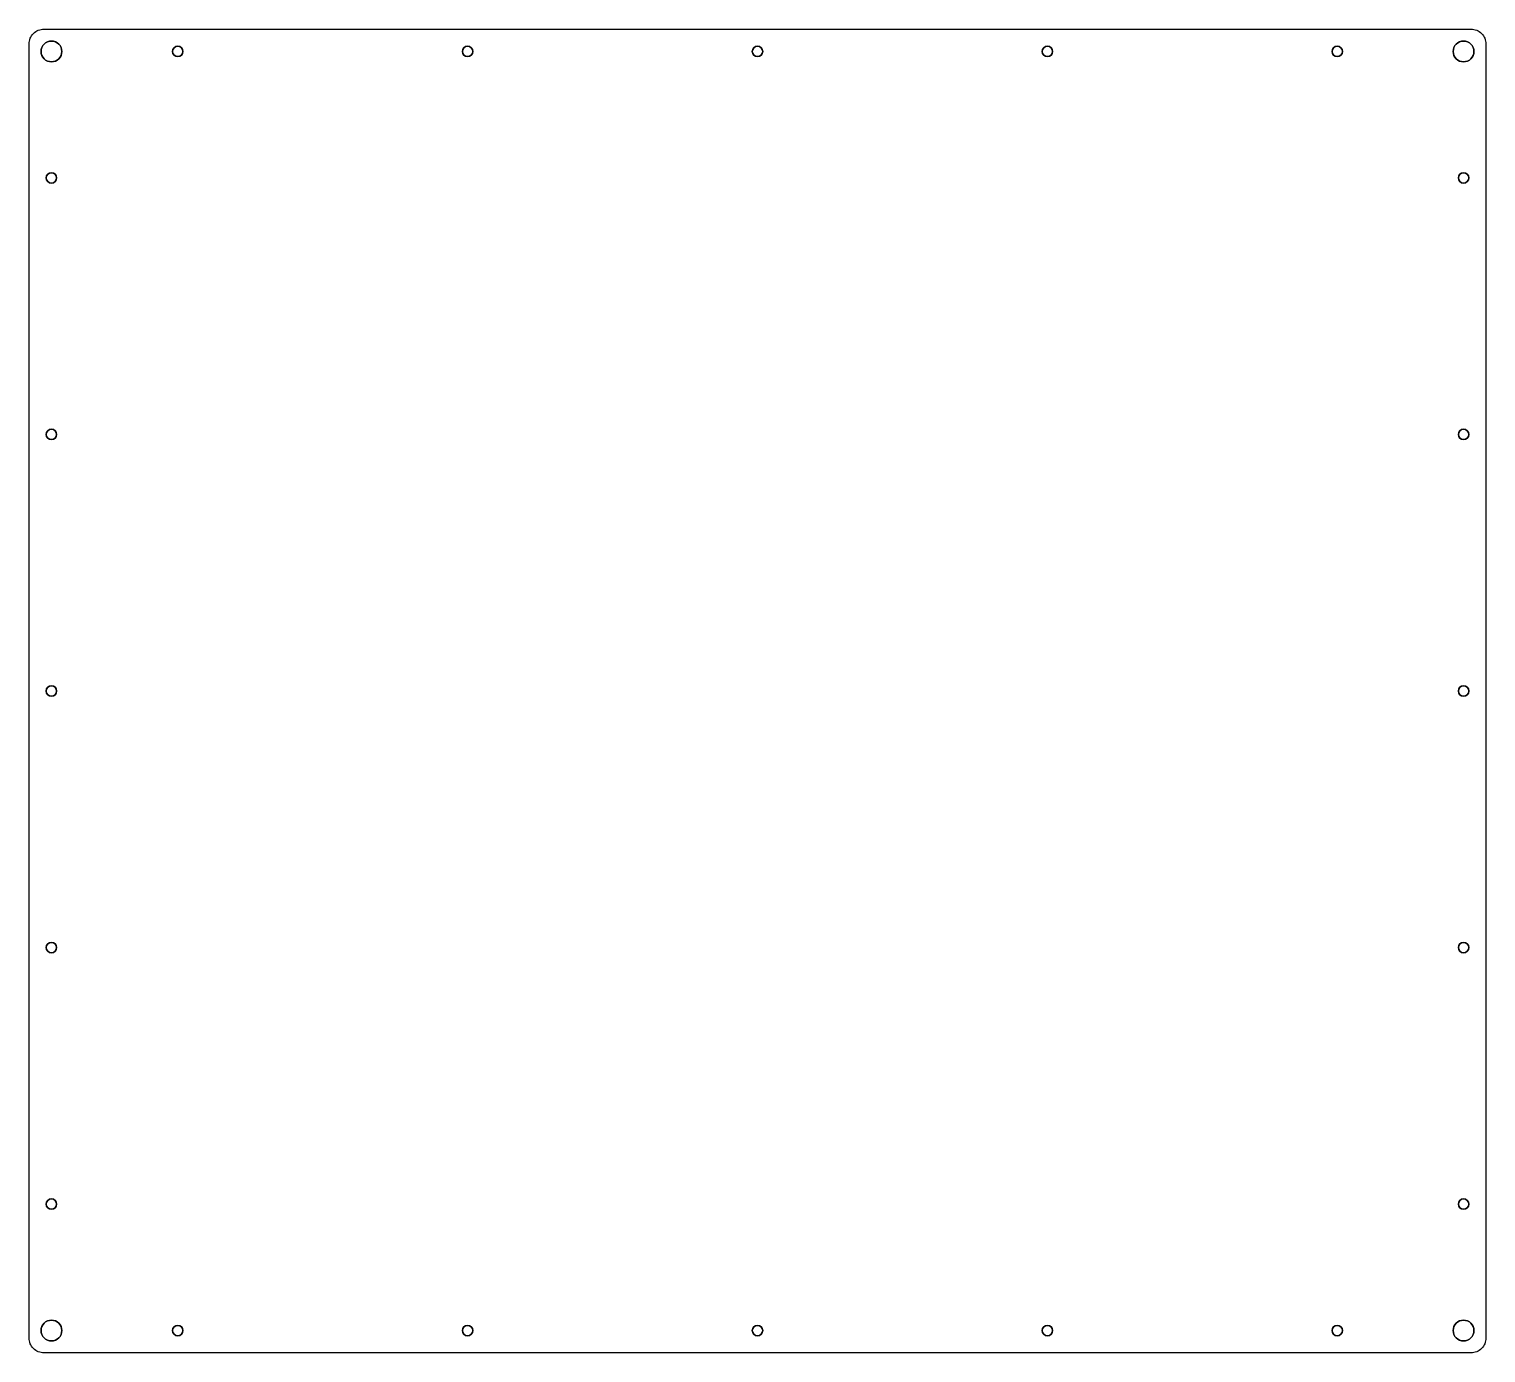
# Model space of a CAD drawing. Header units: millimetres. Extents: x 0 to 490, y 0 to 445.
import ezdxf

# ---------------------------------------------------------------- set-up
doc = ezdxf.new("R2010")
doc.units = ezdxf.units.MM
doc.layers.get('0').update_dxf_attribs({"linetype": 'CONTINUOUS'})

msp = doc.modelspace()

# ---------------------------------------------------------------- linework, layer by layer
msp.add_lwpolyline([(490, 5, -0.414214), (485, 0), (5, 0, -0.414214), (0, 5), (0, 440, -0.414214), (5, 445), (485, 445, -0.414214), (490, 440)], format="xyb", close=True)
msp.add_lwpolyline([(490, 5, -0.414214), (485, 0), (5, 0, -0.414214), (0, 5), (0, 440, -0.414214), (5, 445), (485, 445, -0.414214), (490, 440)], format="xyb", close=True)
at = {"extrusion": (-3.88938e-62, 0, -1)}
for centre, radius in [((-482.5, 437.5), 3.5), ((-7.5, 437.5), 3.5), ((-50, 437.5), 1.75), ((-147.5, 437.5), 1.75), ((-245, 437.5), 1.75), ((-342.5, 437.5), 1.75), ((-440, 437.5), 1.75), ((-7.5, 395), 1.75), ((-482.5, 395), 1.75), ((-7.5, 308.75), 1.75), ((-482.5, 308.75), 1.75), ((-7.5, 222.5), 1.75), ((-482.5, 222.5), 1.75), ((-7.5, 136.25), 1.75), ((-482.5, 136.25), 1.75), ((-7.5, 50), 1.75), ((-482.5, 50), 1.75), ((-7.5, 7.5), 3.5), ((-482.5, 7.5), 3.5), ((-50, 7.5), 1.75), ((-147.5, 7.5), 1.75), ((-245, 7.5), 1.75), ((-342.5, 7.5), 1.75), ((-440, 7.5), 1.75)]:
    msp.add_circle(centre, radius, dxfattribs=at)
for centre, radius in [((482.5, 437.5), 3.5), ((7.5, 437.5), 3.5), ((50, 437.5), 1.75), ((147.5, 437.5), 1.75), ((245, 437.5), 1.75), ((342.5, 437.5), 1.75), ((440, 437.5), 1.75), ((7.5, 395), 1.75), ((482.5, 395), 1.75), ((7.5, 308.75), 1.75), ((482.5, 308.75), 1.75), ((7.5, 222.5), 1.75), ((482.5, 222.5), 1.75), ((7.5, 136.25), 1.75), ((482.5, 136.25), 1.75), ((7.5, 50), 1.75), ((482.5, 50), 1.75), ((7.5, 7.5), 3.5), ((482.5, 7.5), 3.5), ((50, 7.5), 1.75), ((147.5, 7.5), 1.75), ((245, 7.5), 1.75), ((342.5, 7.5), 1.75), ((440, 7.5), 1.75)]:
    msp.add_circle(centre, radius)

doc.saveas('drawing.dxf')
